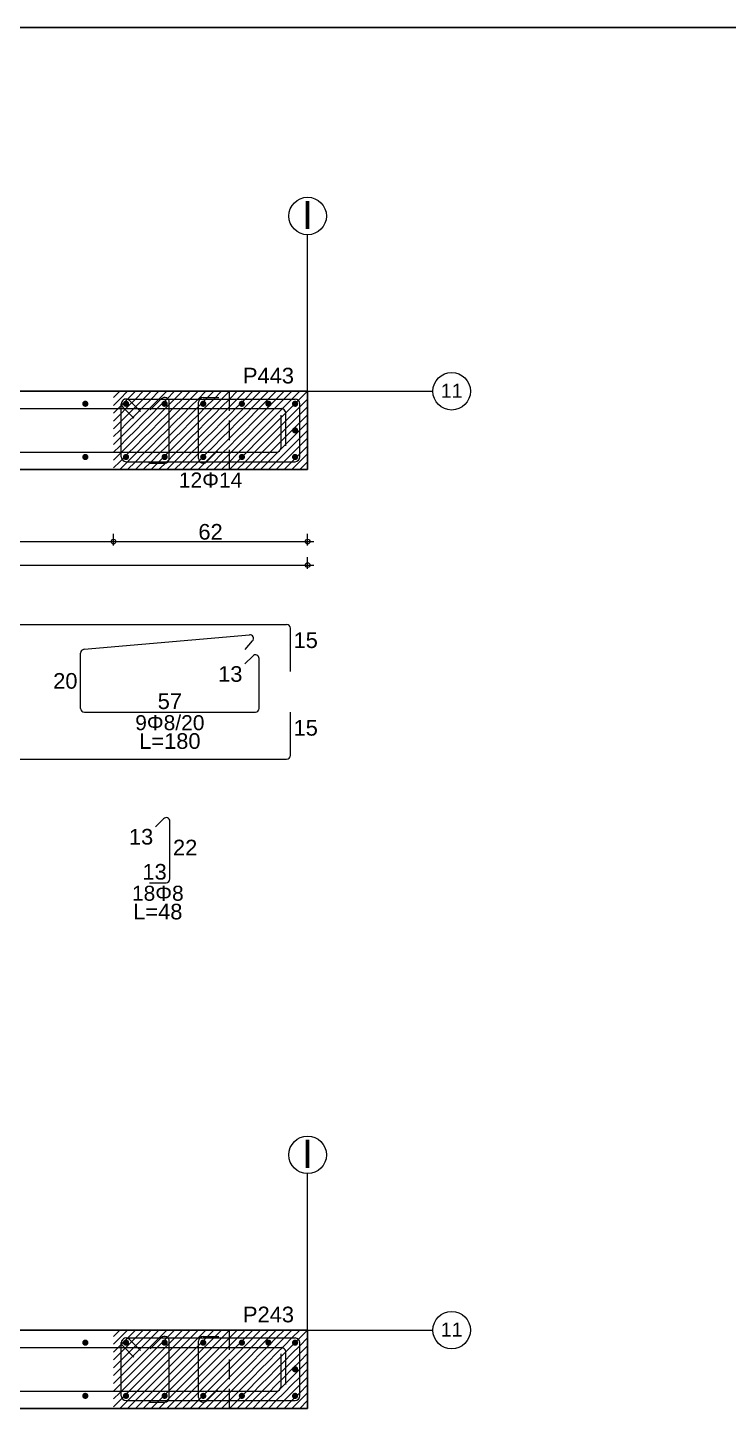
# Model space of a CAD drawing. Header units: millimetres. Extents: x 2232 to 85269, y -3593 to 5869.
# Drawn here: x 75883 to 76219, y 245 to 907 of the extents above; entities that cross this region are included whole.
import ezdxf

# ---------------------------------------------------------------- set-up
doc = ezdxf.new("R2010")
doc.units = ezdxf.units.MM
doc.linetypes.add('CENTER2', pattern=[112.5, 75, -12.5, 12.5, -12.5])
doc.linetypes.add('HIDDEN4', pattern=[9.375, 6.25, -3.125])
for name, color, linetype in [('Donatı Topl. Uzun. Yazısı', 7, 'Continuous'), ('Donatı Uz. Yazısı', 7, 'Continuous'), ('Donatı Yazısı', 7, 'Continuous'), ('Donatı Çizgisi', 7, 'Continuous'), ('Panel', 7, 'Continuous'), ('Standart', 7, 'Continuous'), ('Ölçülendirme', 7, 'Continuous')]:
    doc.layers.add(name, color=color, linetype=linetype)
doc.styles.add('arial_1_18', font='arial.ttf', dxfattribs={"height": 0.2})

# ---------------------------------------------------------------- blocks, each defined once
blk = doc.blocks.new('IDE824Entity7256')
at = {"layer": 'Donatı Çizgisi', "linetype": 'Continuous', "lineweight": 5}
h = blk.add_hatch(color=5, dxfattribs=at)
edge = h.paths.add_edge_path(flags=0)
edge.add_arc((7294.99, 1710), 1, 0, 360)
h = blk.add_hatch(color=5, dxfattribs=at)
edge = h.paths.add_edge_path(flags=0)
edge.add_arc((7307.99, 1710), 1, 0, 360)
h = blk.add_hatch(color=5, dxfattribs=at)
edge = h.paths.add_edge_path(flags=0)
edge.add_arc((7320.32, 1710), 1, 0, 360)
h = blk.add_hatch(color=5, dxfattribs=at)
edge = h.paths.add_edge_path(flags=0)
edge.add_arc((7332.65, 1710), 1, 0, 360)
h = blk.add_hatch(color=5, dxfattribs=at)
edge = h.paths.add_edge_path(flags=0)
edge.add_arc((7344.99, 1710), 1, 0, 360)
h = blk.add_hatch(color=5, dxfattribs=at)
edge = h.paths.add_edge_path(flags=0)
edge.add_arc((7353.49, 1710), 1, 0, 360)
h = blk.add_hatch(color=5, dxfattribs=at)
edge = h.paths.add_edge_path(flags=0)
edge.add_arc((7361.99, 1710), 1, 0, 360)
h = blk.add_hatch(color=5, dxfattribs=at)
edge = h.paths.add_edge_path(flags=0)
edge.add_arc((7361.99, 1701.5), 1, 0, 360)
h = blk.add_hatch(color=5, dxfattribs=at)
edge = h.paths.add_edge_path(flags=0)
edge.add_arc((7294.99, 1693), 1, 0, 360)
h = blk.add_hatch(color=5, dxfattribs=at)
edge = h.paths.add_edge_path(flags=0)
edge.add_arc((7307.99, 1693), 1, 0, 360)
h = blk.add_hatch(color=5, dxfattribs=at)
edge = h.paths.add_edge_path(flags=0)
edge.add_arc((7320.32, 1693), 1, 0, 360)
h = blk.add_hatch(color=5, dxfattribs=at)
edge = h.paths.add_edge_path(flags=0)
edge.add_arc((7332.65, 1693), 1, 0, 360)
h = blk.add_hatch(color=5, dxfattribs=at)
edge = h.paths.add_edge_path(flags=0)
edge.add_arc((7344.99, 1693), 1, 0, 360)
h = blk.add_hatch(color=5, dxfattribs=at)
edge = h.paths.add_edge_path(flags=0)
edge.add_arc((7361.99, 1693), 1, 0, 360)
h = blk.add_hatch(color=5, dxfattribs=at)
edge = h.paths.add_edge_path(flags=0)
edge.add_arc((7294.99, 1410), 1, 0, 360)
h = blk.add_hatch(color=5, dxfattribs=at)
edge = h.paths.add_edge_path(flags=0)
edge.add_arc((7307.99, 1410), 1, 0, 360)
h = blk.add_hatch(color=5, dxfattribs=at)
edge = h.paths.add_edge_path(flags=0)
edge.add_arc((7320.32, 1410), 1, 0, 360)
h = blk.add_hatch(color=5, dxfattribs=at)
edge = h.paths.add_edge_path(flags=0)
edge.add_arc((7332.65, 1410), 1, 0, 360)
h = blk.add_hatch(color=5, dxfattribs=at)
edge = h.paths.add_edge_path(flags=0)
edge.add_arc((7344.99, 1410), 1, 0, 360)
h = blk.add_hatch(color=5, dxfattribs=at)
edge = h.paths.add_edge_path(flags=0)
edge.add_arc((7353.49, 1410), 1, 0, 360)
h = blk.add_hatch(color=5, dxfattribs=at)
edge = h.paths.add_edge_path(flags=0)
edge.add_arc((7361.99, 1410), 1, 0, 360)
h = blk.add_hatch(color=5, dxfattribs=at)
edge = h.paths.add_edge_path(flags=0)
edge.add_arc((7361.99, 1401.5), 1, 0, 360)
h = blk.add_hatch(color=5, dxfattribs=at)
edge = h.paths.add_edge_path(flags=0)
edge.add_arc((7294.99, 1393), 1, 0, 360)
h = blk.add_hatch(color=5, dxfattribs=at)
edge = h.paths.add_edge_path(flags=0)
edge.add_arc((7307.99, 1393), 1, 0, 360)
h = blk.add_hatch(color=5, dxfattribs=at)
edge = h.paths.add_edge_path(flags=0)
edge.add_arc((7320.32, 1393), 1, 0, 360)
h = blk.add_hatch(color=5, dxfattribs=at)
edge = h.paths.add_edge_path(flags=0)
edge.add_arc((7332.65, 1393), 1, 0, 360)
h = blk.add_hatch(color=5, dxfattribs=at)
edge = h.paths.add_edge_path(flags=0)
edge.add_arc((7344.99, 1393), 1, 0, 360)
h = blk.add_hatch(color=5, dxfattribs=at)
edge = h.paths.add_edge_path(flags=0)
edge.add_arc((7361.99, 1393), 1, 0, 360)
at = {"layer": 'Donatı Çizgisi', "color": 1, "linetype": 'Continuous', "lineweight": 5}
for points in [[(7332.65, 1712), (7337.65, 1712)], [(7065.99, 1708.5), (7357.49, 1708.5)], [(7306.49, 1693), (7306.49, 1710)], [(7306.93, 1708.94), (7310.46, 1705.4)], [(7307.99, 1711.5), (7361.99, 1711.5)], [(7309.05, 1711.06), (7312.58, 1707.53)], [(7315.72, 1708.03), (7319.26, 1711.56)], [(7321.82, 1692.5), (7321.82, 1710.5)], [(7331.15, 1692.5), (7331.15, 1710.5)], [(7363.49, 1693), (7363.49, 1710)], [(7357.49, 1696), (7357.49, 1706.4)], [(7358.99, 1696.6), (7358.99, 1707)], [(7064.49, 1694.5), (7355.99, 1694.5)], [(7333.71, 1691.44), (7337.25, 1694.97)], [(7307.99, 1691.5), (7361.99, 1691.5)], [(7315.32, 1691), (7320.32, 1691)], [(7062.69, 1639.46), (7359.29, 1639.46)], [(7360.49, 1624.46), (7360.49, 1638.26)], [(7294.58, 1631.56), (7347.38, 1636.19)], [(7346.09, 1631.46), (7348.41, 1634.22)], [(7293.49, 1612.66), (7293.49, 1630.36)], [(7345.89, 1626.86), (7348.44, 1629.41)], [(7350.49, 1612.66), (7350.49, 1628.56)], [(7294.69, 1611.46), (7349.29, 1611.46)], [(7360.49, 1597.66), (7360.49, 1611.46)], [(7062.69, 1596.46), (7359.29, 1596.46)], [(7317.39, 1574.86), (7319.94, 1577.41)], [(7321.99, 1558.16), (7321.99, 1576.56)], [(7315.49, 1556.96), (7320.79, 1556.96)], [(7332.65, 1412), (7337.65, 1412)], [(7065.99, 1408.5), (7357.49, 1408.5)], [(7306.49, 1393), (7306.49, 1410)], [(7306.93, 1408.94), (7310.46, 1405.4)], [(7307.99, 1411.5), (7361.99, 1411.5)], [(7312.58, 1407.53), (7309.05, 1411.06)], [(7315.72, 1408.03), (7319.26, 1411.56)], [(7321.82, 1392.5), (7321.82, 1410.5)], [(7331.15, 1392.5), (7331.15, 1410.5)], [(7363.49, 1393), (7363.49, 1410)], [(7357.49, 1396), (7357.49, 1406.4)], [(7358.99, 1396.6), (7358.99, 1407)], [(7064.49, 1394.5), (7355.99, 1394.5)], [(7333.71, 1391.44), (7337.25, 1394.97)], [(7307.99, 1391.5), (7361.99, 1391.5)], [(7315.32, 1391), (7320.32, 1391)]]:
    blk.add_lwpolyline(points, dxfattribs=at)
for centre, radius, start, end in [((7320.32, 1710.5), 1.5, 0, 135), ((7332.65, 1710.5), 1.5, 90, 180), ((7307.99, 1710), 1.5, 90, 225), ((7307.99, 1710), 1.5, 45, 180), ((7357.49, 1707), 1.5, 0, 90), ((7361.99, 1710), 1.5, 0, 90), ((7355.99, 1696), 1.5, 270, 0), ((7307.99, 1693), 1.5, 180, 270), ((7320.32, 1692.5), 1.5, 270, 0), ((7332.65, 1692.5), 1.5, 180, 315), ((7361.99, 1693), 1.5, 270, 0), ((7359.29, 1638.26), 1.2, 0, 90), ((7347.49, 1634.99), 1.2, 320.0131, 95.0131), ((7294.69, 1630.36), 1.2, 95.0131, 180), ((7349.29, 1628.56), 1.2, 0, 135), ((7294.69, 1612.66), 1.2, 180, 270), ((7349.29, 1612.66), 1.2, 270, 0), ((7359.29, 1597.66), 1.2, 270, 0), ((7320.79, 1576.56), 1.2, 0, 135), ((7320.79, 1558.16), 1.2, 270, 0), ((7320.32, 1410.5), 1.5, 0, 135), ((7332.65, 1410.5), 1.5, 90, 180), ((7307.99, 1410), 1.5, 90, 225), ((7307.99, 1410), 1.5, 45, 180), ((7357.49, 1407), 1.5, 0, 90), ((7361.99, 1410), 1.5, 0, 90), ((7355.99, 1396), 1.5, 270, 0), ((7307.99, 1393), 1.5, 180, 270), ((7320.32, 1392.5), 1.5, 270, 0), ((7332.65, 1392.5), 1.5, 180, 315), ((7361.99, 1393), 1.5, 270, 0)]:
    blk.add_arc(centre, radius, start, end, dxfattribs=at)
at = {"layer": 'Panel', "color": 250, "linetype": 'CENTER2', "lineweight": 5}
for points in [[(7365.99, 1714), (7365.99, 1764)], [(7365.99, 1714), (7405.99, 1714)], [(7365.99, 1414), (7365.99, 1464)], [(7365.99, 1414), (7405.99, 1414)]]:
    blk.add_lwpolyline(points, dxfattribs=at)
at = {"layer": 'Panel', "color": 33, "linetype": 'Continuous', "lineweight": -3}
for points in [[(7055.99, 1714), (7365.99, 1714)], [(7365.99, 1689), (7365.99, 1714)], [(7055.99, 1689), (7365.99, 1689)], [(7055.99, 1414), (7365.99, 1414)], [(7365.99, 1389), (7365.99, 1414)], [(7055.99, 1389), (7365.99, 1389)]]:
    blk.add_lwpolyline(points, dxfattribs=at)
at = {"layer": 'Panel', "color": 251, "linetype": 'Continuous', "lineweight": -3}
for points in [[(7303.99, 1712), (7305.99, 1714)], [(7305.99, 1709), (7310.99, 1714)], [(7305.99, 1711.5), (7308.49, 1714)], [(7310.99, 1709), (7315.99, 1714)], [(7310.99, 1711.5), (7313.49, 1714)], [(7315.99, 1709), (7320.99, 1714)], [(7315.99, 1711.5), (7318.49, 1714)], [(7320.99, 1709), (7325.99, 1714)], [(7320.99, 1711.5), (7323.49, 1714)], [(7325.99, 1709), (7330.99, 1714)], [(7325.99, 1711.5), (7328.49, 1714)], [(7330.99, 1709), (7335.99, 1714)], [(7330.99, 1711.5), (7333.49, 1714)], [(7335.99, 1709), (7340.99, 1714)], [(7335.99, 1711.5), (7338.49, 1714)], [(7340.99, 1709), (7345.99, 1714)], [(7340.99, 1711.5), (7343.49, 1714)], [(7345.99, 1709), (7350.99, 1714)], [(7345.99, 1711.5), (7348.49, 1714)], [(7350.99, 1709), (7355.99, 1714)], [(7350.99, 1711.5), (7353.49, 1714)], [(7355.99, 1709), (7360.99, 1714)], [(7355.99, 1711.5), (7358.49, 1714)], [(7360.99, 1709), (7365.99, 1714)], [(7360.99, 1711.5), (7363.49, 1714)], [(7303.99, 1709.5), (7305.99, 1711.5)], [(7303.99, 1707), (7305.99, 1709)], [(7305.99, 1704), (7310.99, 1709)], [(7305.99, 1706.5), (7308.49, 1709)], [(7308.49, 1709), (7310.99, 1711.5)], [(7310.99, 1704), (7315.99, 1709)], [(7310.99, 1706.5), (7313.49, 1709)], [(7313.49, 1709), (7315.99, 1711.5)], [(7315.99, 1704), (7320.99, 1709)], [(7315.99, 1706.5), (7318.49, 1709)], [(7318.49, 1709), (7320.99, 1711.5)], [(7320.99, 1704), (7325.99, 1709)], [(7320.99, 1706.5), (7323.49, 1709)], [(7323.49, 1709), (7325.99, 1711.5)], [(7325.99, 1704), (7330.99, 1709)], [(7325.99, 1706.5), (7328.49, 1709)], [(7328.49, 1709), (7330.99, 1711.5)], [(7330.99, 1704), (7335.99, 1709)], [(7330.99, 1706.5), (7333.49, 1709)], [(7333.49, 1709), (7335.99, 1711.5)], [(7335.99, 1704), (7340.99, 1709)], [(7335.99, 1706.5), (7338.49, 1709)], [(7338.49, 1709), (7340.99, 1711.5)], [(7340.99, 1704), (7345.99, 1709)], [(7340.99, 1706.5), (7343.49, 1709)], [(7343.49, 1709), (7345.99, 1711.5)], [(7345.99, 1704), (7350.99, 1709)], [(7345.99, 1706.5), (7348.49, 1709)], [(7348.49, 1709), (7350.99, 1711.5)], [(7350.99, 1704), (7355.99, 1709)], [(7350.99, 1706.5), (7353.49, 1709)], [(7353.49, 1709), (7355.99, 1711.5)], [(7355.99, 1704), (7360.99, 1709)], [(7355.99, 1706.5), (7358.49, 1709)], [(7358.49, 1709), (7360.99, 1711.5)], [(7360.99, 1704), (7365.99, 1709)], [(7360.99, 1706.5), (7363.49, 1709)], [(7363.49, 1709), (7365.99, 1711.5)], [(7303.99, 1704.5), (7305.99, 1706.5)], [(7303.99, 1702), (7305.99, 1704)], [(7305.99, 1699), (7310.99, 1704)], [(7305.99, 1701.5), (7308.49, 1704)], [(7308.49, 1704), (7310.99, 1706.5)], [(7310.99, 1699), (7315.99, 1704)], [(7310.99, 1701.5), (7313.49, 1704)], [(7313.49, 1704), (7315.99, 1706.5)], [(7315.99, 1699), (7320.99, 1704)], [(7315.99, 1701.5), (7318.49, 1704)], [(7318.49, 1704), (7320.99, 1706.5)], [(7320.99, 1699), (7325.99, 1704)], [(7320.99, 1701.5), (7323.49, 1704)], [(7323.49, 1704), (7325.99, 1706.5)], [(7325.99, 1699), (7330.99, 1704)], [(7325.99, 1701.5), (7328.49, 1704)], [(7328.49, 1704), (7330.99, 1706.5)], [(7330.99, 1699), (7335.99, 1704)], [(7330.99, 1701.5), (7333.49, 1704)], [(7333.49, 1704), (7335.99, 1706.5)], [(7335.99, 1699), (7340.99, 1704)], [(7335.99, 1701.5), (7338.49, 1704)], [(7338.49, 1704), (7340.99, 1706.5)], [(7340.99, 1699), (7345.99, 1704)], [(7340.99, 1701.5), (7343.49, 1704)], [(7343.49, 1704), (7345.99, 1706.5)], [(7345.99, 1699), (7350.99, 1704)], [(7345.99, 1701.5), (7348.49, 1704)], [(7348.49, 1704), (7350.99, 1706.5)], [(7350.99, 1699), (7355.99, 1704)], [(7350.99, 1701.5), (7353.49, 1704)], [(7353.49, 1704), (7355.99, 1706.5)], [(7355.99, 1699), (7360.99, 1704)], [(7355.99, 1701.5), (7358.49, 1704)], [(7358.49, 1704), (7360.99, 1706.5)], [(7360.99, 1699), (7365.99, 1704)], [(7360.99, 1701.5), (7363.49, 1704)], [(7363.49, 1704), (7365.99, 1706.5)], [(7303.99, 1699.5), (7305.99, 1701.5)], [(7303.99, 1697), (7305.99, 1699)], [(7305.99, 1694), (7310.99, 1699)], [(7305.99, 1696.5), (7308.49, 1699)], [(7308.49, 1699), (7310.99, 1701.5)], [(7310.99, 1694), (7315.99, 1699)], [(7310.99, 1696.5), (7313.49, 1699)], [(7313.49, 1699), (7315.99, 1701.5)], [(7315.99, 1694), (7320.99, 1699)], [(7315.99, 1696.5), (7318.49, 1699)], [(7318.49, 1699), (7320.99, 1701.5)], [(7320.99, 1694), (7325.99, 1699)], [(7320.99, 1696.5), (7323.49, 1699)], [(7323.49, 1699), (7325.99, 1701.5)], [(7325.99, 1694), (7330.99, 1699)], [(7325.99, 1696.5), (7328.49, 1699)], [(7328.49, 1699), (7330.99, 1701.5)], [(7330.99, 1694), (7335.99, 1699)], [(7330.99, 1696.5), (7333.49, 1699)], [(7333.49, 1699), (7335.99, 1701.5)], [(7335.99, 1694), (7340.99, 1699)], [(7335.99, 1696.5), (7338.49, 1699)], [(7338.49, 1699), (7340.99, 1701.5)], [(7340.99, 1694), (7345.99, 1699)], [(7340.99, 1696.5), (7343.49, 1699)], [(7343.49, 1699), (7345.99, 1701.5)], [(7345.99, 1694), (7350.99, 1699)], [(7345.99, 1696.5), (7348.49, 1699)], [(7348.49, 1699), (7350.99, 1701.5)], [(7350.99, 1694), (7355.99, 1699)], [(7350.99, 1696.5), (7353.49, 1699)], [(7353.49, 1699), (7355.99, 1701.5)], [(7355.99, 1694), (7360.99, 1699)], [(7355.99, 1696.5), (7358.49, 1699)], [(7358.49, 1699), (7360.99, 1701.5)], [(7360.99, 1694), (7365.99, 1699)], [(7360.99, 1696.5), (7363.49, 1699)], [(7363.49, 1699), (7365.99, 1701.5)], [(7303.99, 1694.5), (7305.99, 1696.5)], [(7308.49, 1694), (7310.99, 1696.5)], [(7313.49, 1694), (7315.99, 1696.5)], [(7318.49, 1694), (7320.99, 1696.5)], [(7323.49, 1694), (7325.99, 1696.5)], [(7328.49, 1694), (7330.99, 1696.5)], [(7333.49, 1694), (7335.99, 1696.5)], [(7338.49, 1694), (7340.99, 1696.5)], [(7343.49, 1694), (7345.99, 1696.5)], [(7348.49, 1694), (7350.99, 1696.5)], [(7353.49, 1694), (7355.99, 1696.5)], [(7358.49, 1694), (7360.99, 1696.5)], [(7363.49, 1694), (7365.99, 1696.5)], [(7303.99, 1692), (7305.99, 1694)], [(7303.99, 1689.5), (7305.99, 1691.5)], [(7305.99, 1689), (7310.99, 1694)], [(7305.99, 1691.5), (7308.49, 1694)], [(7308.49, 1689), (7310.99, 1691.5)], [(7310.99, 1689), (7315.99, 1694)], [(7310.99, 1691.5), (7313.49, 1694)], [(7313.49, 1689), (7315.99, 1691.5)], [(7315.99, 1689), (7320.99, 1694)], [(7315.99, 1691.5), (7318.49, 1694)], [(7318.49, 1689), (7320.99, 1691.5)], [(7320.99, 1689), (7325.99, 1694)], [(7320.99, 1691.5), (7323.49, 1694)], [(7323.49, 1689), (7325.99, 1691.5)], [(7325.99, 1689), (7330.99, 1694)], [(7325.99, 1691.5), (7328.49, 1694)], [(7328.49, 1689), (7330.99, 1691.5)], [(7330.99, 1689), (7335.99, 1694)], [(7330.99, 1691.5), (7333.49, 1694)], [(7333.49, 1689), (7335.99, 1691.5)], [(7335.99, 1689), (7340.99, 1694)], [(7335.99, 1691.5), (7338.49, 1694)], [(7338.49, 1689), (7340.99, 1691.5)], [(7340.99, 1689), (7345.99, 1694)], [(7340.99, 1691.5), (7343.49, 1694)], [(7343.49, 1689), (7345.99, 1691.5)], [(7345.99, 1689), (7350.99, 1694)], [(7345.99, 1691.5), (7348.49, 1694)], [(7348.49, 1689), (7350.99, 1691.5)], [(7350.99, 1689), (7355.99, 1694)], [(7350.99, 1691.5), (7353.49, 1694)], [(7353.49, 1689), (7355.99, 1691.5)], [(7355.99, 1689), (7360.99, 1694)], [(7355.99, 1691.5), (7358.49, 1694)], [(7358.49, 1689), (7360.99, 1691.5)], [(7360.99, 1689), (7365.99, 1694)], [(7360.99, 1691.5), (7363.49, 1694)], [(7363.49, 1689), (7365.99, 1691.5)], [(7303.99, 1412), (7305.99, 1414)], [(7305.99, 1409), (7310.99, 1414)], [(7305.99, 1411.5), (7308.49, 1414)], [(7310.99, 1409), (7315.99, 1414)], [(7310.99, 1411.5), (7313.49, 1414)], [(7315.99, 1409), (7320.99, 1414)], [(7315.99, 1411.5), (7318.49, 1414)], [(7320.99, 1409), (7325.99, 1414)], [(7320.99, 1411.5), (7323.49, 1414)], [(7325.99, 1409), (7330.99, 1414)], [(7325.99, 1411.5), (7328.49, 1414)], [(7330.99, 1409), (7335.99, 1414)], [(7330.99, 1411.5), (7333.49, 1414)], [(7335.99, 1409), (7340.99, 1414)], [(7335.99, 1411.5), (7338.49, 1414)], [(7340.99, 1409), (7345.99, 1414)], [(7340.99, 1411.5), (7343.49, 1414)], [(7345.99, 1409), (7350.99, 1414)], [(7345.99, 1411.5), (7348.49, 1414)], [(7350.99, 1409), (7355.99, 1414)], [(7350.99, 1411.5), (7353.49, 1414)], [(7355.99, 1409), (7360.99, 1414)], [(7355.99, 1411.5), (7358.49, 1414)], [(7360.99, 1409), (7365.99, 1414)], [(7360.99, 1411.5), (7363.49, 1414)], [(7303.99, 1409.5), (7305.99, 1411.5)], [(7303.99, 1407), (7305.99, 1409)], [(7305.99, 1404), (7310.99, 1409)], [(7305.99, 1406.5), (7308.49, 1409)], [(7308.49, 1409), (7310.99, 1411.5)], [(7310.99, 1404), (7315.99, 1409)], [(7310.99, 1406.5), (7313.49, 1409)], [(7313.49, 1409), (7315.99, 1411.5)], [(7315.99, 1404), (7320.99, 1409)], [(7315.99, 1406.5), (7318.49, 1409)], [(7318.49, 1409), (7320.99, 1411.5)], [(7320.99, 1404), (7325.99, 1409)], [(7320.99, 1406.5), (7323.49, 1409)], [(7323.49, 1409), (7325.99, 1411.5)], [(7325.99, 1404), (7330.99, 1409)], [(7325.99, 1406.5), (7328.49, 1409)], [(7328.49, 1409), (7330.99, 1411.5)], [(7330.99, 1404), (7335.99, 1409)], [(7330.99, 1406.5), (7333.49, 1409)], [(7333.49, 1409), (7335.99, 1411.5)], [(7335.99, 1404), (7340.99, 1409)], [(7335.99, 1406.5), (7338.49, 1409)], [(7338.49, 1409), (7340.99, 1411.5)], [(7340.99, 1404), (7345.99, 1409)], [(7340.99, 1406.5), (7343.49, 1409)], [(7343.49, 1409), (7345.99, 1411.5)], [(7345.99, 1404), (7350.99, 1409)], [(7345.99, 1406.5), (7348.49, 1409)], [(7348.49, 1409), (7350.99, 1411.5)], [(7350.99, 1404), (7355.99, 1409)], [(7350.99, 1406.5), (7353.49, 1409)], [(7353.49, 1409), (7355.99, 1411.5)], [(7355.99, 1404), (7360.99, 1409)], [(7355.99, 1406.5), (7358.49, 1409)], [(7358.49, 1409), (7360.99, 1411.5)], [(7360.99, 1404), (7365.99, 1409)], [(7360.99, 1406.5), (7363.49, 1409)], [(7363.49, 1409), (7365.99, 1411.5)], [(7303.99, 1404.5), (7305.99, 1406.5)], [(7303.99, 1402), (7305.99, 1404)], [(7305.99, 1399), (7310.99, 1404)], [(7305.99, 1401.5), (7308.49, 1404)], [(7308.49, 1404), (7310.99, 1406.5)], [(7310.99, 1399), (7315.99, 1404)], [(7310.99, 1401.5), (7313.49, 1404)], [(7313.49, 1404), (7315.99, 1406.5)], [(7315.99, 1399), (7320.99, 1404)], [(7315.99, 1401.5), (7318.49, 1404)], [(7318.49, 1404), (7320.99, 1406.5)], [(7320.99, 1399), (7325.99, 1404)], [(7320.99, 1401.5), (7323.49, 1404)], [(7323.49, 1404), (7325.99, 1406.5)], [(7325.99, 1399), (7330.99, 1404)], [(7325.99, 1401.5), (7328.49, 1404)], [(7328.49, 1404), (7330.99, 1406.5)], [(7330.99, 1399), (7335.99, 1404)], [(7330.99, 1401.5), (7333.49, 1404)], [(7333.49, 1404), (7335.99, 1406.5)], [(7335.99, 1399), (7340.99, 1404)], [(7335.99, 1401.5), (7338.49, 1404)], [(7338.49, 1404), (7340.99, 1406.5)], [(7340.99, 1399), (7345.99, 1404)], [(7340.99, 1401.5), (7343.49, 1404)], [(7343.49, 1404), (7345.99, 1406.5)], [(7345.99, 1399), (7350.99, 1404)], [(7345.99, 1401.5), (7348.49, 1404)], [(7348.49, 1404), (7350.99, 1406.5)], [(7350.99, 1399), (7355.99, 1404)], [(7350.99, 1401.5), (7353.49, 1404)], [(7353.49, 1404), (7355.99, 1406.5)], [(7355.99, 1399), (7360.99, 1404)], [(7355.99, 1401.5), (7358.49, 1404)], [(7358.49, 1404), (7360.99, 1406.5)], [(7360.99, 1399), (7365.99, 1404)], [(7360.99, 1401.5), (7363.49, 1404)], [(7363.49, 1404), (7365.99, 1406.5)], [(7303.99, 1399.5), (7305.99, 1401.5)], [(7303.99, 1397), (7305.99, 1399)], [(7305.99, 1394), (7310.99, 1399)], [(7305.99, 1396.5), (7308.49, 1399)], [(7308.49, 1399), (7310.99, 1401.5)], [(7310.99, 1394), (7315.99, 1399)], [(7310.99, 1396.5), (7313.49, 1399)], [(7313.49, 1399), (7315.99, 1401.5)], [(7315.99, 1394), (7320.99, 1399)], [(7315.99, 1396.5), (7318.49, 1399)], [(7318.49, 1399), (7320.99, 1401.5)], [(7320.99, 1394), (7325.99, 1399)], [(7320.99, 1396.5), (7323.49, 1399)], [(7323.49, 1399), (7325.99, 1401.5)], [(7325.99, 1394), (7330.99, 1399)], [(7325.99, 1396.5), (7328.49, 1399)], [(7328.49, 1399), (7330.99, 1401.5)], [(7330.99, 1394), (7335.99, 1399)], [(7330.99, 1396.5), (7333.49, 1399)], [(7333.49, 1399), (7335.99, 1401.5)], [(7335.99, 1394), (7340.99, 1399)], [(7335.99, 1396.5), (7338.49, 1399)], [(7338.49, 1399), (7340.99, 1401.5)], [(7340.99, 1394), (7345.99, 1399)], [(7340.99, 1396.5), (7343.49, 1399)], [(7343.49, 1399), (7345.99, 1401.5)], [(7345.99, 1394), (7350.99, 1399)], [(7345.99, 1396.5), (7348.49, 1399)], [(7348.49, 1399), (7350.99, 1401.5)], [(7350.99, 1394), (7355.99, 1399)], [(7350.99, 1396.5), (7353.49, 1399)], [(7353.49, 1399), (7355.99, 1401.5)], [(7355.99, 1394), (7360.99, 1399)], [(7355.99, 1396.5), (7358.49, 1399)], [(7358.49, 1399), (7360.99, 1401.5)], [(7360.99, 1394), (7365.99, 1399)], [(7360.99, 1396.5), (7363.49, 1399)], [(7363.49, 1399), (7365.99, 1401.5)], [(7303.99, 1394.5), (7305.99, 1396.5)], [(7308.49, 1394), (7310.99, 1396.5)], [(7313.49, 1394), (7315.99, 1396.5)], [(7318.49, 1394), (7320.99, 1396.5)], [(7323.49, 1394), (7325.99, 1396.5)], [(7328.49, 1394), (7330.99, 1396.5)], [(7333.49, 1394), (7335.99, 1396.5)], [(7338.49, 1394), (7340.99, 1396.5)], [(7343.49, 1394), (7345.99, 1396.5)], [(7348.49, 1394), (7350.99, 1396.5)], [(7353.49, 1394), (7355.99, 1396.5)], [(7358.49, 1394), (7360.99, 1396.5)], [(7363.49, 1394), (7365.99, 1396.5)], [(7303.99, 1392), (7305.99, 1394)], [(7303.99, 1389.5), (7305.99, 1391.5)], [(7305.99, 1389), (7310.99, 1394)], [(7305.99, 1391.5), (7308.49, 1394)], [(7308.49, 1389), (7310.99, 1391.5)], [(7310.99, 1389), (7315.99, 1394)], [(7310.99, 1391.5), (7313.49, 1394)], [(7313.49, 1389), (7315.99, 1391.5)], [(7315.99, 1389), (7320.99, 1394)], [(7315.99, 1391.5), (7318.49, 1394)], [(7318.49, 1389), (7320.99, 1391.5)], [(7320.99, 1389), (7325.99, 1394)], [(7320.99, 1391.5), (7323.49, 1394)], [(7323.49, 1389), (7325.99, 1391.5)], [(7325.99, 1389), (7330.99, 1394)], [(7325.99, 1391.5), (7328.49, 1394)], [(7328.49, 1389), (7330.99, 1391.5)], [(7330.99, 1389), (7335.99, 1394)], [(7330.99, 1391.5), (7333.49, 1394)], [(7333.49, 1389), (7335.99, 1391.5)], [(7335.99, 1389), (7340.99, 1394)], [(7335.99, 1391.5), (7338.49, 1394)], [(7338.49, 1389), (7340.99, 1391.5)], [(7340.99, 1389), (7345.99, 1394)], [(7340.99, 1391.5), (7343.49, 1394)], [(7343.49, 1389), (7345.99, 1391.5)], [(7345.99, 1389), (7350.99, 1394)], [(7345.99, 1391.5), (7348.49, 1394)], [(7348.49, 1389), (7350.99, 1391.5)], [(7350.99, 1389), (7355.99, 1394)], [(7350.99, 1391.5), (7353.49, 1394)], [(7353.49, 1389), (7355.99, 1391.5)], [(7355.99, 1389), (7360.99, 1394)], [(7355.99, 1391.5), (7358.49, 1394)], [(7358.49, 1389), (7360.99, 1391.5)], [(7360.99, 1389), (7365.99, 1394)], [(7360.99, 1391.5), (7363.49, 1394)], [(7363.49, 1389), (7365.99, 1391.5)]]:
    blk.add_lwpolyline(points, dxfattribs=at)
at = {"layer": 'Panel', "color": 5, "linetype": 'HIDDEN4', "lineweight": 5}
for points in [[(7340.99, 1689), (7340.99, 1714)], [(7340.99, 1389), (7340.99, 1414)]]:
    blk.add_lwpolyline(points, dxfattribs=at)
at = {"layer": 'Panel', "color": 30, "linetype": 'Continuous', "lineweight": 5}
for centre in [(7365.99, 1770), (7411.99, 1714), (7365.99, 1470), (7411.99, 1414)]:
    blk.add_circle(centre, 6, dxfattribs=at)
at = {"layer": 'Ölçülendirme', "color": 5, "linetype": 'Continuous', "lineweight": 5}
for points in [[(7303.99, 1664.71), (7303.99, 1668.46)], [(7365.99, 1664.71), (7365.99, 1668.46)], [(7053.99, 1665.96), (7367.99, 1665.96)], [(7365.99, 1657.21), (7365.99, 1660.96)], [(7053.99, 1658.46), (7367.99, 1658.46)]]:
    blk.add_lwpolyline(points, dxfattribs=at)
for centre in [(7303.99, 1665.96), (7365.99, 1665.96), (7365.99, 1658.46)]:
    blk.add_circle(centre, 0.75, dxfattribs=at)
at = {"layer": 'Donatı Topl. Uzun. Yazısı', "color": 5, "linetype": 'Continuous', "lineweight": 5, "style": 'arial_1_18'}
for s, p in [('L=180', (7312.18, 1599.74)), ('L=48', (7310.27, 1545.24))]:
    blk.add_text(s, height=5, dxfattribs=at).set_placement(p)
at = {"layer": 'Donatı Uz. Yazısı', "color": 5, "linetype": 'Continuous', "lineweight": 5, "style": 'arial_1_18'}
blk.add_text('15', height=5, rotation=360, dxfattribs=at).set_placement((7361.49, 1631.96))
for s, p in [('20', (7284.72, 1618.96)), ('13', (7337.41, 1621.16)), ('57', (7318.1, 1612.46)), ('15', (7361.49, 1603.96)), ('13', (7308.91, 1569.16)), ('22', (7322.99, 1565.71)), ('13', (7313.22, 1557.96))]:
    blk.add_text(s, height=5, dxfattribs=at).set_placement(p)
at = {"layer": 'Donatı Yazısı', "color": 5, "linetype": 'Continuous', "lineweight": 5, "style": 'arial_1_18'}
for s, p in [('12Φ14', (7324.86, 1683.24)), ('9Φ8/20', (7310.92, 1605.7)), ('18Φ8', (7309.87, 1551.2))]:
    blk.add_text(s, height=4.8, dxfattribs=at).set_placement(p)
at = {"layer": 'Panel', "color": 1, "linetype": 'Continuous', "lineweight": 5, "style": 'arial_1_18'}
for s, height, p in [('I', 9, (7364.24, 1765.81)), ('11', 4.5, (7408.49, 1711.91)), ('I', 9, (7364.24, 1465.81)), ('11', 4.5, (7408.49, 1411.91))]:
    blk.add_text(s, height=height, dxfattribs=at).set_placement(p)
at = {"layer": 'Panel', "color": 5, "linetype": 'Continuous', "lineweight": 5, "style": 'arial_1_18'}
for s, p in [('P443', (7345.33, 1716.5)), ('P243', (7345.33, 1416.5))]:
    blk.add_text(s, height=5, dxfattribs=at).set_placement(p)
at = {"layer": 'Ölçülendirme', "color": 5, "linetype": 'Continuous', "lineweight": 5, "style": 'arial_1_18'}
blk.add_text('62', height=5, dxfattribs=at).set_placement((7331.1, 1666.59))

msp = doc.modelspace()

# ---------------------------------------------------------------- linework, layer by layer
msp.add_line((3332.36, 906.6), (85269.24, 906.6))

# ---------------------------------------------------------------- block references
at = {"layer": 'Standart', "xscale": 1.5, "yscale": 1.5, "zscale": 1.5}
msp.add_blockref('IDE824Entity7256', (64967.98, -1838.7), dxfattribs=at)

doc.saveas('drawing.dxf')
